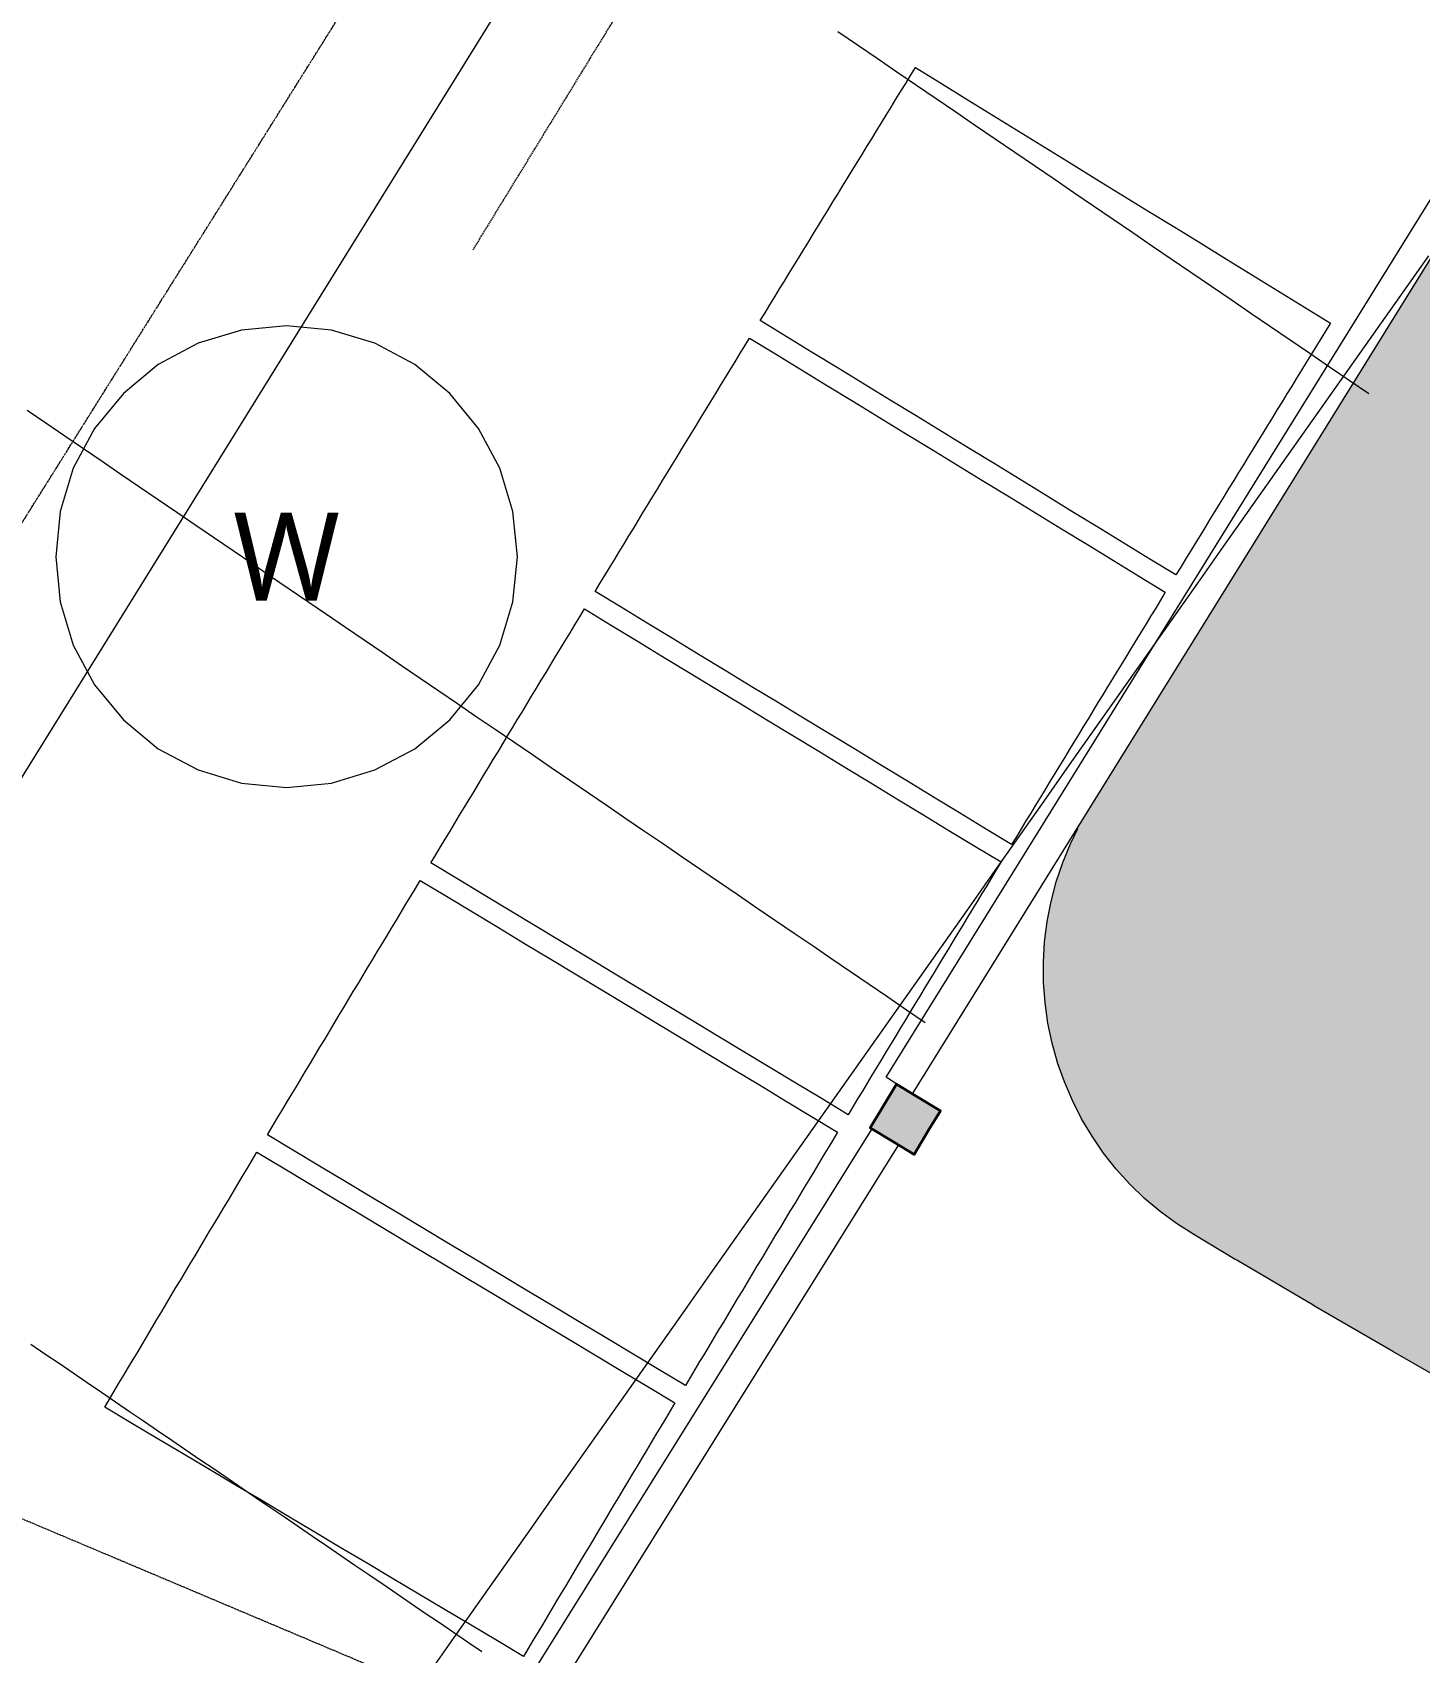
# Model space of a CAD drawing. Header units: millimetres. Extents: x -100577 to 287200, y -212120 to 238461.
# Drawn here: x 34060 to 36764, y 7463 to 10621 of the extents above; entities that cross this region are included whole.
import ezdxf

# ---------------------------------------------------------------- set-up
doc = ezdxf.new("R2010")
doc.units = ezdxf.units.MM
doc.linetypes.add('DASHDOT', pattern=[3.556, 2.54, -0.508, 0, -0.508])
doc.linetypes.add('PHANTOM', pattern=[6.35, 3.175, -0.635, 0.635, -0.635, 0.635, -0.635])
for name, color, linetype, lineweight in [('01_切断（構造・壁）', 7, 'Continuous', 35), ('06_部屋の色', 8, 'Continuous', 0), ('10_見えがかり', 7, 'Continuous', 13), ('20_上部（屋根の外形・梁）', 8, 'PHANTOM', 9), ('30_敷地・外構', 8, 'Continuous', 9), ('40_通り芯', 1, 'DASHDOT', 9), ('41_通り芯の符号', 1, 'Continuous', 13)]:
    doc.layers.add(name, color=color, linetype=linetype, lineweight=lineweight)
doc.styles.add('JP', font='NotoSansCJKjp-Regular.otf')

msp = doc.modelspace()

# ---------------------------------------------------------------- hatches: boundary and pattern name
at = {"layer": '01_切断（構造・壁）'}
msp.add_hatch(color=7, dxfattribs=at).paths.add_polyline_path([(35740.2, 8457.4), (35692.8, 8486), (35715.7, 8523.9), (35744.1, 8570.9), (35782.3, 8547.8), (35829.7, 8519.2), (35806.8, 8481.3), (35778.4, 8434.3)])
at = {"layer": '06_部屋の色', "true_color": 0xd8ccb8}
msp.add_hatch(color=8, dxfattribs=at).paths.add_polyline_path([(37027.6, 10571.2), (37155, 10492.1), (37194.2, 10555.3), (37842.4, 10153), (38036.3, 10032.7), (39005.8, 9431), (39199.7, 9310.6), (39781.3, 8949.6), (39975.2, 8829.3), (40169.1, 8708.9), (40363, 8588.6), (41138.6, 8107.2), (41332.5, 7986.9), (41526.4, 7866.6), (41720.3, 7746.2), (42108.1, 7505.5), (42302, 7385.2), (42689.8, 7144.5), (43659.3, 6542.8), (43853.2, 6422.5), (44434.8, 6061.4), (44628.7, 5941.1), (44602.1, 5901.5), (44572.5, 5863.7), (44539.8, 5827.9), (44504.3, 5793.9), (44504.3, 5793.9), (44465.8, 5761.9), (44424.4, 5731.8), (44424.3, 5731.7), (44380, 5703.6), (44332.8, 5677.3), (44282.7, 5653.1), (44229.8, 5630.8), (44229.7, 5630.8), (44174, 5610.4), (44174, 5610.4), (44115.4, 5592.1), (44054, 5575.8), (44054, 5575.8), (43989.9, 5561.4), (43923, 5549.1), (43853.4, 5538.8), (43781.1, 5530.4), (43706.2, 5524.1), (43628.7, 5519.9), (43548.5, 5517.6), (43548.5, 5517.6), (43465.8, 5517.4), (43380.6, 5519.2), (43292.8, 5523), (43202.6, 5528.8), (43110, 5536.7), (43015, 5546.6), (42917.7, 5558.4), (42818, 5572.3), (42716, 5588.2), (42611.9, 5606.1), (42505.5, 5626), (42397, 5647.8), (42286.3, 5671.6), (42173.6, 5697.4), (42058.9, 5725.2), (41942.2, 5754.8), (41823.6, 5786.4), (41703.1, 5820), (41580.8, 5855.4), (41456.7, 5892.7), (41330.9, 5931.9), (41203.3, 5972.9), (41074.2, 6015.8), (40943.4, 6060.6), (40811.1, 6107.1), (40677.4, 6155.4), (40542.2, 6205.5), (40405.6, 6257.3), (40267.7, 6310.9), (40128.6, 6366.2), (39988.2, 6423.1), (39846.7, 6481.8), (39704.1, 6542), (39560.4, 6603.9), (39415.8, 6667.4), (39270.2, 6732.5), (39123.7, 6799.1), (38976.5, 6867.2), (38828.5, 6936.8), (38679.8, 7007.8), (38530.4, 7080.3), (38380.5, 7154.2), (38230, 7229.5), (38079.1, 7306.1), (37927.8, 7384.1), (37776.2, 7463.3), (37624.3, 7543.8), (37472.1, 7625.5), (37319.8, 7708.4), (37167.4, 7792.4), (37093.8, 7833.5), (37016.4, 7876.8), (37013.5, 7878.4), (36864, 7963), (36861.1, 7964.6), (36711.6, 8050.3), (36708.8, 8052), (36559.4, 8138.7), (36556.6, 8140.3), (36407.4, 8228), (36404.6, 8229.6), (36323.6, 8277.8), (36290.2, 8299.2), (36258.2, 8322.8), (36227.9, 8348.5), (36199.3, 8376.1), (36199.3, 8376.1), (36172.6, 8405.5), (36148, 8436.7), (36147.9, 8436.7), (36125.4, 8469.4), (36105.1, 8503.5), (36105.1, 8503.6), (36087, 8538.9), (36071.4, 8575.5), (36058.2, 8612.9), (36058.2, 8613), (36047.5, 8651.2), (36039.3, 8690.1), (36033.8, 8729.4), (36033.8, 8729.5), (36030.9, 8769.1), (36030.6, 8808.8), (36032.9, 8848.5), (36037.9, 8887.9), (36045.4, 8926.9), (36055.5, 8965.3), (36055.5, 8965.3), (36068.2, 9003), (36083.3, 9039.7), (36100.8, 9075.4), (36120.6, 9109.8), (36592.2, 9869.7)])

# ---------------------------------------------------------------- linework, layer by layer
at = {"layer": '01_切断（構造・壁）'}
msp.add_lwpolyline([(35740.2, 8457.4), (35692.8, 8486), (35715.7, 8523.9), (35744.1, 8570.9), (35782.3, 8547.8), (35829.7, 8519.2), (35806.8, 8481.3), (35778.4, 8434.3), (35740.2, 8457.4)], dxfattribs=at)
at = {"layer": '10_見えがかり'}
for points in [[(32301.2, 6369.4), (35306.1, 11210.9)], [(35742.9, 8572.6), (35723.8, 8584.4), (36947.3, 10555.6)], [(36947.3, 10555.6), (36998.2, 10523.9), (35775.7, 8554.1)], [(36861.1, 7964.6), (36711.6, 8050.3), (36708.8, 8052), (36559.4, 8138.7), (36556.6, 8140.3), (36407.4, 8228), (36404.6, 8229.6), (36323.6, 8277.8), (36290.2, 8299.2), (36258.2, 8322.8), (36227.9, 8348.5), (36199.3, 8376.1), (36199.3, 8376.1), (36172.6, 8405.5), (36148, 8436.7), (36147.9, 8436.7), (36125.4, 8469.4), (36105.1, 8503.5), (36105.1, 8503.6), (36087, 8538.9), (36071.4, 8575.5), (36058.2, 8612.9), (36058.2, 8613), (36047.5, 8651.2), (36039.3, 8690.1), (36033.8, 8729.4), (36033.8, 8729.5), (36030.9, 8769.1), (36030.6, 8808.8), (36032.9, 8848.5), (36037.9, 8887.9), (36045.4, 8926.9), (36055.5, 8965.3), (36055.5, 8965.3), (36068.2, 9003), (36083.3, 9039.7), (36097.7, 9069.2)], [(32604.3, 3528.9), (35695.3, 8482.1)], [(35746.7, 8451.1), (32656.5, 3499.4), (32604.3, 3528.9)]]:
    msp.add_lwpolyline(points, dxfattribs=at)
at = {"layer": '20_上部（屋根の外形・梁）'}
msp.add_lwpolyline([(47488.3, 2047.6), (41085.8, 4749.4), (41085.8, 4749.4), (33755.5, 7843.6), (33755, 7843.9), (33086.6, 8156.4), (33085, 8157.3), (33081.9, 8159.3), (33081.4, 8159.7), (33081.7, 8160.3), (33728, 9168.4), (33728.2, 9168.6), (35324.2, 11715.1), (35324.6, 11715.6), (35325.2, 11715.3), (37092.1, 10618.7)], dxfattribs=at)
at = {"layer": '30_敷地・外構'}
for points in [[(35630, 10622.6), (35668.3, 10596.5), (35706.7, 10570.4), (35745, 10544.2), (35783.4, 10518.1), (35821.7, 10492), (35860, 10465.9), (35898.4, 10439.7), (35936.7, 10413.6), (35975.1, 10387.5), (36013.4, 10361.3), (36051.7, 10335.2), (36090.1, 10309.1), (36128.4, 10282.9), (36166.8, 10256.8), (36205.1, 10230.7), (36243.4, 10204.5), (36281.8, 10178.4), (36320.1, 10152.3), (36358.5, 10126.1), (36396.8, 10100), (36435.1, 10073.9), (36473.5, 10047.7), (36511.8, 10021.6), (36550.2, 9995.5), (36588.5, 9969.3), (36626.8, 9943.2), (36665.2, 9917.1)], [(35478.5, 10059.2), (35488, 10074.6), (35497.4, 10090.1), (35506.9, 10105.5), (35516.3, 10120.9), (35525.8, 10136.3), (35535.2, 10151.7), (35544.6, 10167.1), (35554.1, 10182.5), (35563.5, 10198), (35573, 10213.4), (35582.4, 10228.8), (35591.9, 10244.2), (35601.3, 10259.6), (35610.8, 10275), (35620.2, 10290.4), (35629.6, 10305.8), (35639.1, 10321.2), (35648.6, 10336.6), (35658, 10352), (35667.5, 10367.4), (35677, 10382.8), (35686.4, 10398.2), (35695.9, 10413.6), (35705.4, 10429), (35714.8, 10444.4), (35724.3, 10459.8), (35733.8, 10475.2), (35743.2, 10490.6), (35752.7, 10506), (35762.2, 10521.4), (35771.6, 10536.8), (35781.1, 10552.2), (35831.7, 10521.1), (35882.2, 10490), (35932.8, 10458.9), (35983.3, 10427.7), (36033.9, 10396.6), (36084.5, 10365.5), (36135, 10334.4), (36185.6, 10303.2), (36236.1, 10272.1), (36286.7, 10241), (36337.3, 10209.9), (36387.8, 10178.7), (36438.4, 10147.6), (36489, 10116.5), (36539.5, 10085.3), (36590.1, 10054.2), (36580.7, 10038.9), (36571.2, 10023.6), (36561.8, 10008.2), (36552.4, 9992.9), (36543, 9977.6), (36533.6, 9962.3), (36524.1, 9946.9), (36514.7, 9931.6), (36505.3, 9916.3), (36495.9, 9900.9), (36486.4, 9885.6), (36477, 9870.3), (36467.6, 9855), (36458.2, 9839.6), (36448.8, 9824.3), (36439.3, 9809), (36429.9, 9793.6), (36420.5, 9778.3), (36411.1, 9762.9), (36401.7, 9747.6), (36392.3, 9732.3), (36382.9, 9716.9), (36373.5, 9701.6), (36364.1, 9686.2), (36354.7, 9670.9), (36345.3, 9655.5), (36335.9, 9640.2), (36326.5, 9624.9), (36317.1, 9609.5), (36307.7, 9594.2), (36298.3, 9578.8), (36288.9, 9563.5), (36238.3, 9594.5), (36187.6, 9625.5), (36137, 9656.4), (36086.3, 9687.4), (36035.7, 9718.4), (35985, 9749.4), (35934.4, 9780.4), (35883.7, 9811.4), (35833.1, 9842.3), (35782.4, 9873.3), (35731.8, 9904.3), (35681.1, 9935.3), (35630.5, 9966.3), (35579.8, 9997.3), (35529.2, 10028.2), (35478.5, 10059.2)], [(36781.2, 10185.6), (36731.2, 10114.7), (36681.2, 10043.8), (36631.2, 9972.9), (36581.2, 9902.1), (36531.2, 9831.2), (36481.2, 9760.3), (36431.1, 9689.4), (36381.1, 9618.6), (36331.1, 9547.7), (36281.1, 9476.8), (36231.1, 9405.9), (36181.1, 9335.1), (36131.1, 9264.2), (36081.1, 9193.3), (36031.1, 9122.4), (35981.1, 9051.6), (35931.1, 8980.7), (35881.1, 8909.8), (35831.1, 8839), (35781.1, 8768.1), (35731.1, 8697.2), (35681.1, 8626.3), (35631.1, 8555.5), (35581.1, 8484.6), (35531.1, 8413.7), (35481.1, 8342.8), (35431.1, 8272), (35381.1, 8201.1), (35331, 8130.2), (35281, 8059.3), (35231, 7988.5), (35181, 7917.6), (35131, 7846.7), (35081, 7775.8), (35031, 7705), (34981, 7634.1), (34931, 7563.2), (34881, 7492.4), (34831, 7421.5)], [(35156.7, 9531.3), (35166.1, 9546.7), (35175.5, 9562.2), (35184.9, 9577.6), (35194.3, 9593), (35203.7, 9608.5), (35213.1, 9623.9), (35222.5, 9639.4), (35231.9, 9654.8), (35241.2, 9670.2), (35250.6, 9685.7), (35260, 9701.1), (35269.4, 9716.6), (35278.8, 9732), (35288.2, 9747.5), (35297.6, 9762.9), (35307, 9778.3), (35316.4, 9793.8), (35325.9, 9809.2), (35335.3, 9824.6), (35344.7, 9840.1), (35354.1, 9855.5), (35363.5, 9870.9), (35373, 9886.3), (35382.4, 9901.8), (35391.8, 9917.2), (35401.2, 9932.6), (35410.6, 9948.1), (35420.1, 9963.5), (35429.5, 9978.9), (35438.9, 9994.3), (35448.3, 10009.8), (35457.7, 10025.2), (35508.4, 9994.2), (35559, 9963.3), (35609.7, 9932.3), (35660.4, 9901.3), (35711, 9870.3), (35761.7, 9839.4), (35812.3, 9808.4), (35863, 9777.4), (35913.6, 9746.4), (35964.3, 9715.5), (36014.9, 9684.5), (36065.6, 9653.5), (36116.3, 9622.5), (36166.9, 9591.6), (36217.6, 9560.6), (36268.2, 9529.6), (36258.8, 9514.3), (36249.5, 9498.9), (36240.1, 9483.6), (36230.7, 9468.2), (36221.3, 9452.8), (36212, 9437.5), (36202.6, 9422.1), (36193.2, 9406.8), (36183.8, 9391.4), (36174.5, 9376.1), (36165.1, 9360.7), (36155.7, 9345.3), (36146.3, 9330), (36137, 9314.6), (36127.6, 9299.3), (36118.2, 9283.9), (36108.9, 9268.5), (36099.5, 9253.2), (36090.2, 9237.8), (36080.8, 9222.4), (36071.5, 9207.1), (36062.1, 9191.7), (36052.8, 9176.3), (36043.4, 9161), (36034, 9145.6), (36024.7, 9130.2), (36015.3, 9114.8), (36006, 9099.5), (35996.6, 9084.1), (35987.3, 9068.7), (35977.9, 9053.4), (35968.6, 9038), (35917.8, 9068.8), (35867.1, 9099.6), (35816.3, 9130.5), (35765.6, 9161.3), (35714.9, 9192.1), (35664.1, 9223), (35613.4, 9253.8), (35562.6, 9284.6), (35511.9, 9315.5), (35461.1, 9346.3), (35410.4, 9377.1), (35359.7, 9408), (35308.9, 9438.8), (35258.2, 9469.6), (35207.4, 9500.4), (35156.7, 9531.3)], [(34049.6, 9884.5), (34086.1, 9859.7), (34122.6, 9834.8), (34159.1, 9810), (34195.5, 9785.1), (34232, 9760.2), (34268.5, 9735.4), (34305, 9710.5), (34341.4, 9685.7), (34377.9, 9660.8), (34414.4, 9635.9), (34450.8, 9611.1), (34487.3, 9586.2), (34523.8, 9561.4), (34560.3, 9536.5), (34596.7, 9511.6), (34633.2, 9486.8), (34669.7, 9461.9), (34706.1, 9437.1), (34742.6, 9412.2), (34779.1, 9387.3), (34815.6, 9362.5), (34852, 9337.6), (34888.5, 9312.8), (34925, 9287.9), (34961.5, 9263), (34997.9, 9238.2), (35034.4, 9213.3), (35070.9, 9188.5), (35107.3, 9163.6), (35143.8, 9138.7), (35180.3, 9113.9), (35216.8, 9089), (35253.2, 9064.2), (35289.7, 9039.3), (35326.2, 9014.4), (35362.7, 8989.6), (35399.1, 8964.7), (35435.6, 8939.9), (35472.1, 8915), (35508.5, 8890.1), (35545, 8865.3), (35581.5, 8840.4), (35618, 8815.6), (35654.4, 8790.7), (35690.9, 8765.8), (35727.4, 8741), (35763.8, 8716.1), (35800.3, 8691.3)], [(34836.4, 9002.3), (34845.8, 9017.8), (34855.1, 9033.3), (34864.5, 9048.8), (34873.8, 9064.2), (34883.2, 9079.7), (34892.5, 9095.2), (34901.9, 9110.6), (34911.2, 9126.1), (34920.6, 9141.6), (34929.9, 9157), (34939.3, 9172.5), (34948.6, 9188), (34958, 9203.5), (34967.3, 9218.9), (34976.7, 9234.4), (34986, 9249.9), (34995.4, 9265.3), (35004.8, 9280.8), (35014.1, 9296.2), (35023.5, 9311.7), (35032.9, 9327.1), (35042.2, 9342.6), (35051.6, 9358.1), (35061, 9373.5), (35070.4, 9389), (35079.7, 9404.4), (35089.1, 9419.9), (35098.5, 9435.3), (35107.8, 9450.8), (35117.2, 9466.3), (35126.6, 9481.7), (35136, 9497.2), (35186.7, 9466.4), (35237.5, 9435.5), (35288.2, 9404.7), (35339, 9373.9), (35389.7, 9343.1), (35440.5, 9312.3), (35491.2, 9281.4), (35542, 9250.6), (35592.7, 9219.8), (35643.5, 9189), (35694.2, 9158.2), (35745, 9127.3), (35795.7, 9096.5), (35846.5, 9065.7), (35897.2, 9034.9), (35948, 9004.1), (35938.6, 8988.7), (35929.3, 8973.3), (35920, 8957.9), (35910.6, 8942.5), (35901.3, 8927.1), (35892, 8911.7), (35882.7, 8896.4), (35873.3, 8881), (35864, 8865.6), (35854.7, 8850.2), (35845.3, 8834.8), (35836, 8819.4), (35826.7, 8804), (35817.4, 8788.7), (35808, 8773.3), (35798.7, 8757.9), (35789.4, 8742.5), (35780.1, 8727.1), (35770.8, 8711.7), (35761.5, 8696.3), (35752.2, 8680.9), (35742.9, 8665.5), (35733.6, 8650.1), (35724.2, 8634.7), (35714.9, 8619.3), (35705.6, 8603.9), (35696.3, 8588.5), (35687, 8573.1), (35677.7, 8557.7), (35668.4, 8542.3), (35659.1, 8526.9), (35649.8, 8511.5), (35599, 8542.2), (35548.1, 8572.9), (35497.3, 8603.5), (35446.4, 8634.2), (35395.6, 8664.9), (35344.8, 8695.6), (35293.9, 8726.3), (35243.1, 8756.9), (35192.3, 8787.6), (35141.4, 8818.3), (35090.6, 8849), (35039.8, 8879.6), (34988.9, 8910.3), (34938.1, 8941), (34887.2, 8971.7), (34836.4, 9002.3)], [(34517.7, 8472.4), (34527, 8487.9), (34536.3, 8503.4), (34545.7, 8518.9), (34555, 8534.4), (34564.3, 8549.9), (34573.6, 8565.4), (34582.9, 8580.9), (34592.2, 8596.4), (34601.5, 8611.9), (34610.8, 8627.4), (34620.1, 8642.9), (34629.4, 8658.4), (34638.7, 8673.9), (34648, 8689.4), (34657.3, 8704.9), (34666.6, 8720.4), (34675.9, 8735.9), (34685.2, 8751.4), (34694.6, 8766.9), (34703.9, 8782.4), (34713.2, 8797.8), (34722.5, 8813.3), (34731.9, 8828.8), (34741.2, 8844.3), (34750.5, 8859.8), (34759.8, 8875.3), (34769.2, 8890.8), (34778.5, 8906.2), (34787.8, 8921.7), (34797.1, 8937.2), (34806.5, 8952.7), (34815.8, 8968.2), (34866.6, 8937.5), (34917.5, 8906.8), (34968.3, 8876.2), (35019.2, 8845.5), (35070, 8814.8), (35120.9, 8784.2), (35171.7, 8753.5), (35222.5, 8722.8), (35273.4, 8692.2), (35324.2, 8661.5), (35375.1, 8630.8), (35425.9, 8600.2), (35476.8, 8569.5), (35527.6, 8538.8), (35578.4, 8508.2), (35629.3, 8477.5), (35620, 8462.1), (35610.7, 8446.7), (35601.4, 8431.3), (35592.2, 8415.9), (35582.9, 8400.5), (35573.6, 8385), (35564.3, 8369.6), (35555, 8354.2), (35545.7, 8338.8), (35536.5, 8323.4), (35527.2, 8308), (35517.9, 8292.6), (35508.6, 8277.1), (35499.3, 8261.7), (35490, 8246.3), (35480.8, 8230.9), (35471.5, 8215.5), (35462.2, 8200.1), (35453, 8184.6), (35443.7, 8169.2), (35434.5, 8153.8), (35425.2, 8138.3), (35415.9, 8122.9), (35406.7, 8107.5), (35397.4, 8092.1), (35388.2, 8076.6), (35378.9, 8061.2), (35369.6, 8045.8), (35360.4, 8030.4), (35351.1, 8014.9), (35341.9, 7999.5), (35332.6, 7984.1), (35281.7, 8014.6), (35230.7, 8045.1), (35179.8, 8075.6), (35128.9, 8106.2), (35078, 8136.7), (35027, 8167.2), (34976.1, 8197.7), (34925.2, 8228.3), (34874.2, 8258.8), (34823.3, 8289.3), (34772.4, 8319.8), (34721.5, 8350.4), (34670.5, 8380.9), (34619.6, 8411.4), (34568.7, 8441.9), (34517.7, 8472.4)], [(34200.7, 7941.6), (34209.9, 7957.1), (34219.2, 7972.6), (34228.4, 7988.2), (34237.7, 8003.7), (34247, 8019.2), (34256.2, 8034.7), (34265.5, 8050.3), (34274.7, 8065.8), (34284, 8081.3), (34293.2, 8096.8), (34302.5, 8112.4), (34311.8, 8127.9), (34321, 8143.4), (34330.3, 8159), (34339.5, 8174.5), (34348.8, 8190), (34358.1, 8205.5), (34367.3, 8221), (34376.6, 8236.5), (34385.9, 8252.1), (34395.2, 8267.6), (34404.5, 8283.1), (34413.7, 8298.6), (34423, 8314.1), (34432.3, 8329.6), (34441.6, 8345.1), (34450.8, 8360.7), (34460.1, 8376.2), (34469.4, 8391.7), (34478.7, 8407.2), (34488, 8422.7), (34497.2, 8438.2), (34548.2, 8407.7), (34599.1, 8377.2), (34650, 8346.7), (34701, 8316.2), (34751.9, 8285.7), (34802.8, 8255.1), (34853.8, 8224.6), (34904.7, 8194.1), (34955.7, 8163.6), (35006.6, 8133.1), (35057.5, 8102.6), (35108.5, 8072.1), (35159.4, 8041.6), (35210.3, 8011), (35261.3, 7980.5), (35312.2, 7950), (35303, 7934.6), (35293.7, 7919.1), (35284.5, 7903.7), (35275.3, 7888.3), (35266, 7872.8), (35256.8, 7857.4), (35247.5, 7841.9), (35238.3, 7826.5), (35229.1, 7811), (35219.8, 7795.6), (35210.6, 7780.2), (35201.4, 7764.7), (35192.1, 7749.3), (35182.9, 7733.8), (35173.7, 7718.4), (35164.4, 7703), (35155.2, 7687.5), (35146, 7672), (35136.8, 7656.6), (35127.6, 7641.1), (35118.4, 7625.7), (35109.1, 7610.2), (35099.9, 7594.8), (35090.7, 7579.3), (35081.5, 7563.9), (35072.3, 7548.4), (35063.1, 7533), (35053.9, 7517.5), (35044.7, 7502.1), (35035.4, 7486.6), (35026.2, 7471.1), (35017, 7455.7), (34966, 7486.1), (34915, 7516.4), (34864, 7546.8), (34812.9, 7577.2), (34761.9, 7607.5), (34710.9, 7637.9), (34659.9, 7668.3), (34608.8, 7698.6), (34557.8, 7729), (34506.8, 7759.4), (34455.8, 7789.7), (34404.8, 7820.1), (34353.7, 7850.5), (34302.7, 7880.8), (34251.7, 7911.2), (34200.7, 7941.6)], [(34056.7, 8064.4), (34084.1, 8045.7), (34111.6, 8027), (34139.1, 8008.3), (34166.5, 7989.6), (34194, 7970.9), (34221.4, 7952.1), (34248.9, 7933.4), (34276.4, 7914.7), (34303.8, 7896), (34331.3, 7877.3), (34358.8, 7858.5), (34386.2, 7839.8), (34413.7, 7821.1), (34441.1, 7802.4), (34468.6, 7783.7), (34496.1, 7764.9), (34523.5, 7746.2), (34551, 7727.5), (34578.4, 7708.8), (34605.9, 7690.1), (34633.4, 7671.4), (34660.8, 7652.6), (34688.3, 7633.9), (34715.8, 7615.2), (34743.2, 7596.5), (34770.7, 7577.8), (34798.1, 7559), (34825.6, 7540.3), (34853.1, 7521.6), (34880.5, 7502.9), (34908, 7484.2), (34935.5, 7465.4)]]:
    msp.add_lwpolyline(points, dxfattribs=at)
at = {"layer": '40_通り芯'}
msp.add_lwpolyline([(34918.8, 10197.2), (35182.1, 10627.2), (35446.4, 11056.6), (35711.8, 11485.3), (35978.2, 11913.3), (36245.7, 12340.7), (36514.2, 12767.5), (36783.8, 13193.6), (37054.4, 13619), (37326.1, 14043.7), (37598.8, 14467.8), (37872.6, 14891.2), (38147.4, 15313.9), (38423.2, 15736), (38700.1, 16157.4), (38978, 16578.1), (39256.9, 16998.1), (39536.9, 17417.4), (39817.9, 17836), (40100, 18254), (40383, 18671.2), (40667.1, 19087.8), (40952.2, 19503.6)], dxfattribs=at)
at = {"layer": '41_通り芯の符号'}
msp.add_lwpolyline([(35005.1, 9599.1), (34996.4, 9686.9), (34970.8, 9771.3), (34929.2, 9849.1), (34873.3, 9917.3), (34805.1, 9973.3), (34727.3, 10014.9), (34642.9, 10040.5), (34555.1, 10049.1), (34467.3, 10040.5), (34382.9, 10014.9), (34305.1, 9973.3), (34236.9, 9917.3), (34180.9, 9849.1), (34139.3, 9771.3), (34113.7, 9686.9), (34105.1, 9599.1), (34113.7, 9511.3), (34139.3, 9426.9), (34180.9, 9349.1), (34236.9, 9280.9), (34305.1, 9224.9), (34382.9, 9183.4), (34467.3, 9157.8), (34555.1, 9149.1), (34642.9, 9157.8), (34727.3, 9183.4), (34805.1, 9224.9), (34873.3, 9280.9), (34929.2, 9349.1), (34970.8, 9426.9), (34996.4, 9511.3), (35005.1, 9599.1)], dxfattribs=at)

# ---------------------------------------------------------------- texts
at = {"layer": '41_通り芯の符号', "insert": (34555.1, 9599.1), "char_height": 172, "attachment_point": 5, "style": 'JP'}
msp.add_mtext('W', dxfattribs=at)

doc.saveas('drawing.dxf')
